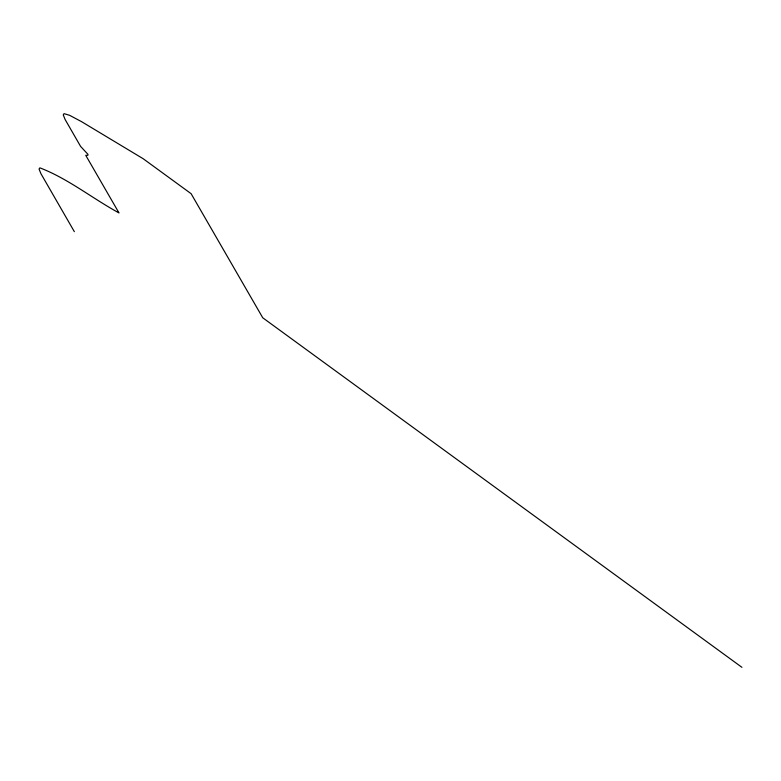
<?xml version="1.0" encoding="UTF-8"?>
<svg xmlns="http://www.w3.org/2000/svg" width="781" height="781" viewBox="0 0 781 781"><rect width="100%" height="100%" fill="white"/><g stroke="black" fill="none" stroke-linecap="round" stroke-linejoin="round"><path stroke-width="1.17" d="M741.95 667.345L262.758 317.789L191.111 193.688L143.187 158.738L81.527 121.641L69.568 115.295L64.062 113.655L63.241 114.846L65.135 119.532L80.619 146.438L87.999 154.394L87.833 155.312L85.734 155.302L118.995 212.92C92.461 198.501 68.093 178.644 39.88 167.847L39.05 169.038L40.944 173.714L74.341 231.654"/></g></svg>
